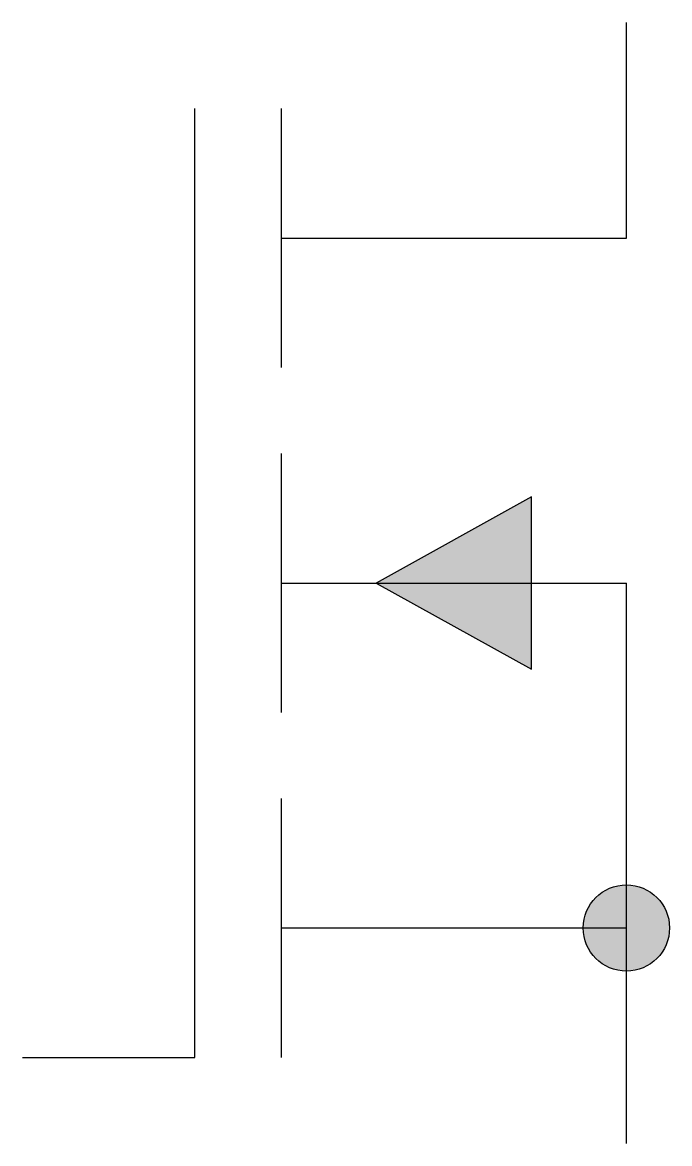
# Model space of a CAD drawing. Header units: millimetres. Extents: x 0 to 7.5, y -1 to 12.
import ezdxf

# ---------------------------------------------------------------- set-up
doc = ezdxf.new("R2010")
doc.units = ezdxf.units.MM
doc.layers.get('0').update_dxf_attribs({"lineweight": 25})
doc.layers.add('OBJECT', color=18, linetype='Continuous', true_color=0x000000)

# ---------------------------------------------------------------- blocks, each defined once
blk = doc.blocks.new('current_mark')
at = {"layer": 'OBJECT'}
blk.add_hatch(color=256, dxfattribs=at).paths.add_polyline_path([(0, -1), (0, 1), (3, 0)], flags=0)
for p, q in [((0, -1), (0, 1)), ((0, 1), (3, 0)), ((3, 0), (0, -1))]:
    blk.add_line(p, q, dxfattribs=at)
blk = doc.blocks.new('dot')
at = {"layer": 'OBJECT'}
h = blk.add_hatch(color=256, dxfattribs=at)
edge = h.paths.add_edge_path(flags=0)
edge.add_arc((0, 0), 0.5, 0, 360)
blk.add_circle((0, 0), 0.5, dxfattribs=at)

msp = doc.modelspace()

# ---------------------------------------------------------------- linework, layer by layer
for p, q in [((7, 9.5), (7, 12)), ((2, 0), (2, 11)), ((3, 11), (3, 8)), ((3, 9.5), (7, 9.5)), ((3, 7), (3, 4)), ((3, 5.5), (7, 5.5)), ((7, -1), (7, 5.5)), ((3, 3), (3, 0)), ((3, 1.5), (7, 1.5)), ((0, 0), (2, 0))]:
    msp.add_line(p, q)

# ---------------------------------------------------------------- block references
at = {"xscale": 0.6, "yscale": -1, "rotation": 180}
msp.add_blockref('current_mark', (5.9, 5.5), dxfattribs=at)
msp.add_blockref('dot', (7, 1.5))

doc.saveas('drawing.dxf')
